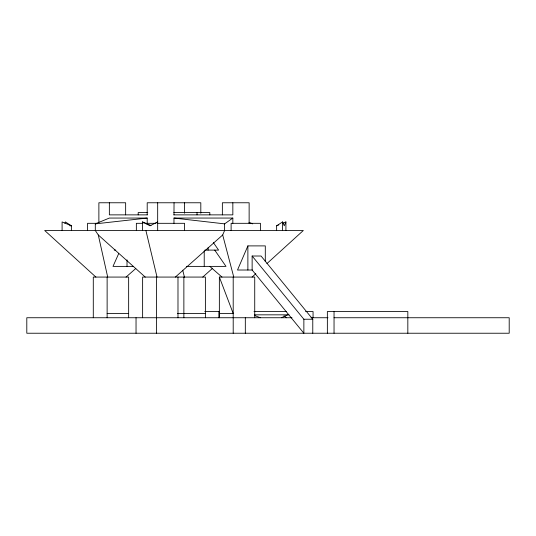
<?xml version="1.0" encoding="UTF-8"?>
<svg xmlns="http://www.w3.org/2000/svg" width="536" height="536" viewBox="0 0 536 536"><rect width="100%" height="100%" fill="white"/><g stroke="black" fill="none" stroke-linecap="round" stroke-linejoin="round"><path stroke-width="0.8" d="M219.358 317.741L219.365 277.072L254.727 277.072L254.727 317.741M64.863 223.21L65.412 221.924L71.382 225.797L71.382 230.5M283.055 223.117L285.916 221.924L284.254 225.797L282.599 221.924L276.63 225.797L276.63 230.5M175.373 277.072L222.688 234.962L224.611 230.5L224.611 223.867L232.838 218.058L232.838 223.318M265.3 261.702L265.3 245.897L247.88 245.897L237.508 270.017L252.436 270.017M118.65 253.722L113.002 266.385L133.605 266.385M252.108 277.072L255.813 273.708M266.915 263.605L303.316 230.5L44.696 230.5L95.904 277.072M202.775 277.072L212.658 268.208M126.04 277.072L135.776 268.523M155.681 223.21L157.671 221.924L150.04 225.797L142.415 221.924L142.415 230.5M281.44 317.741L287.658 314.833M276.63 225.797L278.774 224.899M145.236 277.072L98.282 234.962L95.301 230.5L95.301 223.867L109.357 218.058L147.206 218.058L147.206 223.318M95.301 223.867L147.206 218.058M147.789 212.551L138.194 212.551L138.194 214.869M173.825 212.551L209.817 212.551L209.817 214.869M147.313 214.869L109.357 214.869L109.357 202.769M173.825 214.869L232.838 214.869L232.838 202.769M173.972 223.318L173.972 218.058L232.838 218.058M97.398 223.318L87.562 223.318L87.562 230.5M143.032 223.318L136.358 223.318L136.358 230.5M145.377 223.318L155.259 223.318M157.664 223.318L184.552 223.318L184.552 230.5M69.861 225.797L71.382 225.797L62.096 221.924L62.096 230.5M114.235 250.104L115.743 250.104M204.866 250.104L218.594 250.104L213.341 242.533M252.134 256.014L303.865 319.235L303.865 333.231L252.134 270.017L252.134 256.014L261.045 256.014L312.776 319.235L312.776 333.231M186.468 266.385L226.004 266.385L214.715 250.104M204.745 311.543L219.432 311.543M253.97 311.543L286.398 311.543M305.56 311.543L313.058 311.543L313.058 317.741M107.126 313.493L128.653 313.493M177.356 313.493L205.389 313.493M219.358 313.493L233.2 313.493L219.365 277.072M254.493 314.833L289.005 314.833M291.999 317.741L26.8 317.741L26.8 333.231L509.2 333.231L509.2 317.741L334.042 317.741M311.081 317.741L327.985 317.741M303.865 319.235L312.776 319.235M173.972 218.058L224.611 223.867M254.352 315.416L260.315 317.741M249.012 222.34L252.711 223.867M142.415 221.924L150.984 225.495M283.933 315.805L286.606 317.741M209.797 266.385L221.971 277.072M222.688 234.962L233.763 277.072M182.736 270.204L184.431 277.072M145.899 230.5L157.028 277.072M98.282 234.962L107.696 277.072M407.829 333.231L407.829 311.543L327.362 311.543L327.362 333.231M334.042 311.543L334.042 333.231M285.916 221.924L285.916 230.5M282.599 221.924L282.599 230.5M260.449 230.5L260.449 223.318L231.117 223.318L231.117 230.5M249.133 223.318L249.133 202.769L222.366 202.769L222.366 214.869M247.88 245.897L247.88 270.017M245.321 317.741L245.321 333.231M233.2 277.072L233.2 333.231M218.916 311.543L218.916 317.741M208.095 247.712L208.095 250.104M205.389 317.741L205.389 277.072L142.623 277.072L142.623 317.741M204.223 250.915L204.223 266.385M200.812 213.261L200.812 202.769L147.206 202.769L147.206 214.869M197.027 212.551L197.027 214.869M184.518 202.769L184.518 213.261M183.868 277.072L183.868 317.741M177.986 277.072L177.986 317.741M174.046 202.769L173.972 214.869M157.678 202.769L157.671 230.5M156.465 277.072L156.465 333.231M136.037 317.741L136.037 333.231M128.653 317.741L128.647 277.072L93.291 277.072L93.291 317.741M127.012 259.873L127.012 266.385M125.645 214.869L125.645 202.769L98.879 202.769L98.879 222.494M107.126 277.072L107.126 317.741"/></g></svg>
